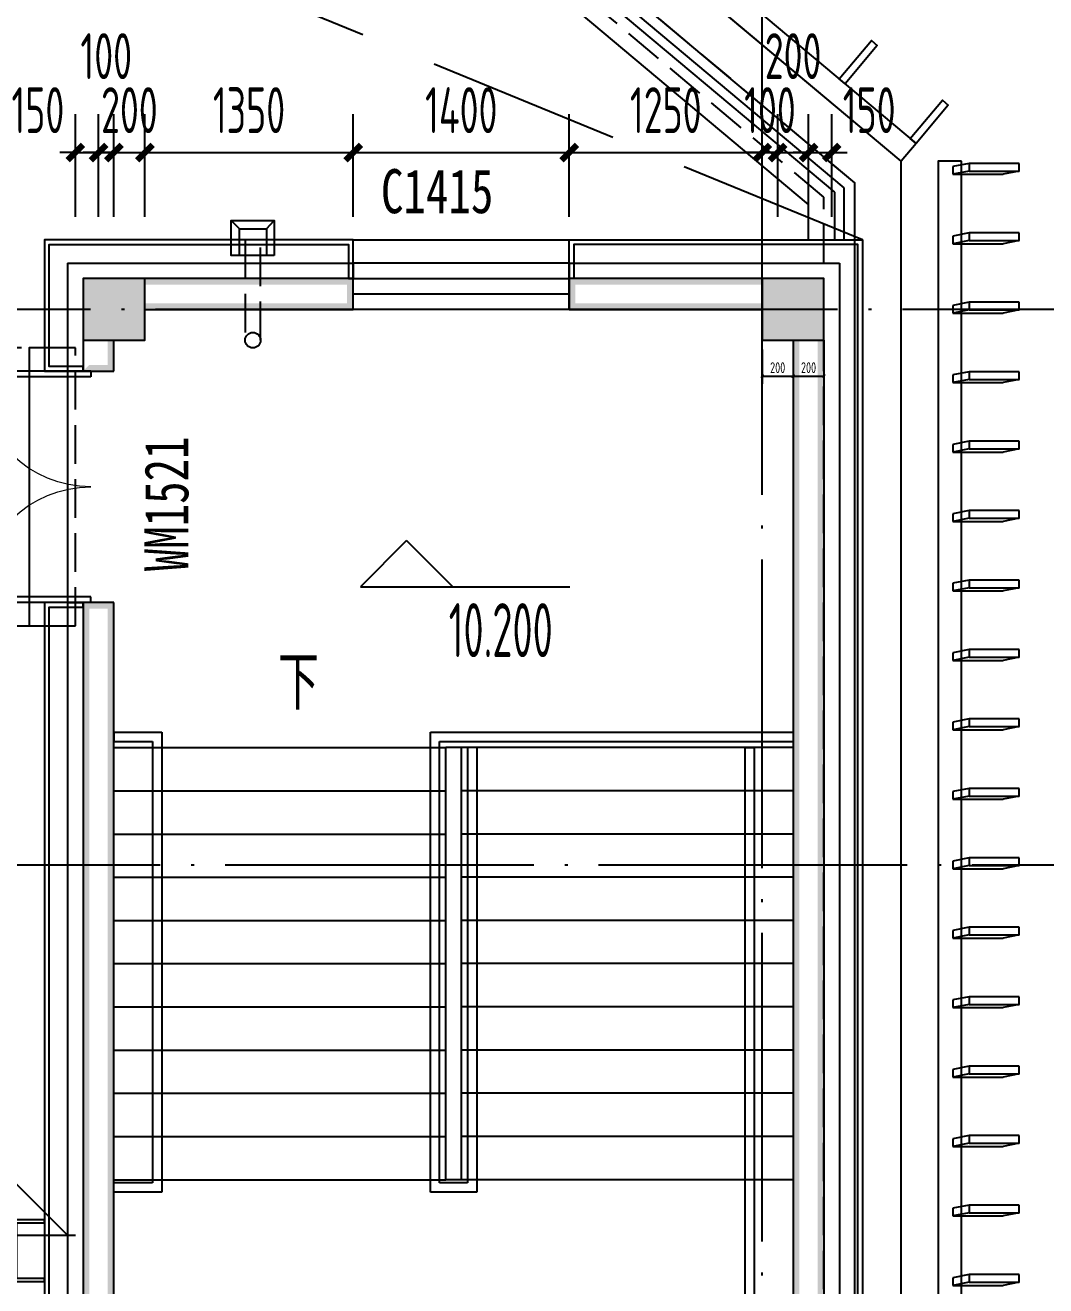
# Model space of a CAD drawing. Extents: x -228436 to 200315, y -41539 to 163917.
# Drawn here: x 52725 to 59337, y 136473 to 144641 of the extents above; entities that cross this region are included whole.
import ezdxf

# ---------------------------------------------------------------- set-up
doc = ezdxf.new("R2010")
doc.units = 0
doc.header["$LTSCALE"] = 1000
doc.header["$MEASUREMENT"] = 0
doc.linetypes.add('X-104 13#平面$0$DASH', pattern=[0.35, 0.25, -0.1])
doc.linetypes.add('X-104 13#平面$0$DOTE', pattern=[2.42, 2, -0.2, 0.02, -0.2])
for name, color, linetype in [('01-标注_尺寸', 124, 'Continuous'), ('13#楼幕墙$0$A-C_玻璃幕墙', 140, 'Continuous'), ('13#楼幕墙$0$D-铝板', 181, 'Continuous'), ('6007--X-2#3#$0$STAIR', 5, 'Continuous'), ('PUB_HATCH', 8, 'Continuous'), ('PUB_WALL', 9, 'Continuous'), ('X-104 13#平面$0$01-标注_尺寸', 124, 'Continuous'), ('X-104 13#平面$0$01-标注_标高', 200, 'Continuous'), ('X-104 13#平面$0$02-TEXT_标注', 130, 'Continuous'), ('X-104 13#平面$0$02-TEXT_门窗', 151, 'Continuous'), ('X-104 13#平面$0$A-C_窗', 140, 'Continuous'), ('X-104 13#平面$0$A-C_门', 150, 'Continuous'), ('X-104 13#平面$0$A-E_栏杆', 232, 'Continuous'), ('X-104 13#平面$0$A-E_电梯', 171, 'Continuous'), ('X-104 13#平面$0$A-O_分水线', 127, 'Continuous'), ('X-104 13#平面$0$A-O_屋面', 201, 'Continuous'), ('X-104 13#平面$0$A-SUR_保温', 222, 'Continuous'), ('X-104 13#平面$0$A-TECH_结构', 21, 'Continuous'), ('X-104 13#平面$0$A_AXIS-轴线', 36, 'X-104 13#平面$0$DOTE'), ('X-104 13#平面$0$A_STR-砌块墙', 121, 'Continuous'), ('X-104 13#平面$0$A_STR-砼柱', 51, 'Continuous'), ('X-104 13#平面$0$DIM_SYMB', 3, 'Continuous'), ('X-104 13#平面$0$EH_石材', 116, 'Continuous'), ('X-104 13#平面$0$PUB_TEXT', 7, 'Continuous'), ('X-104 13#平面$0$X-104 13#平面$0$A-TECH_结构', 21, 'Continuous'), ('X-104 13#平面$0$图例', 7, 'Continuous')]:
    doc.layers.add(name, color=color, linetype=linetype)
doc.styles.add('_TCH_DIM_T3', font='ros1.shx', dxfattribs={"width": 0.705882, "bigfont": 'jd.shx'})
doc.styles.add('X-104 13#平面$0$_TCH_DIM', font='ros1.shx', dxfattribs={"width": 0.8, "bigfont": 'jd.shx'})
doc.styles.add('X-104 13#平面$0$_TCH_DIM_T3', font='ros1.shx', dxfattribs={"width": 0.8, "bigfont": 'jd.shx'})
doc.styles.add('X-104 13#平面$0$_TCH_WINDOW', font='STXIHEI_0.TTF', dxfattribs={"width": 0.75, "height": 3.5})
doc.dimstyles.new('_TCH_ARCH&&100', dxfattribs={"dimtxt": 297.5, "dimasz": 100, "dimexe": 250, "dimexo": 300, "dimgap": 126.25, "dimtad": 1, "dimdec": 0, "dimzin": 0, "dimdsep": 46, "dimtxsty": '_TCH_DIM_T3', "dimblk": 'ARCHTICK', "dimcen": 0.09, "dimclrt": 7, "dimazin": 2, "dimtfac": 1, "dimtdec": 0, "dimtix": 1, "dimtmove": 2, "dimatfit": 3, "dimfxl": 0, "dimtolj": 1, "dimtzin": 0, "dimarcsym": 0})
doc.dimstyles.new('X-104 13#平面$0$_TCH_ARCH&&20', dxfattribs={"dimtxt": 70, "dimasz": 20, "dimexe": 50, "dimexo": 60, "dimgap": 20, "dimtad": 1, "dimdec": 0, "dimzin": 0, "dimdsep": 46, "dimtxsty": 'X-104 13#平面$0$_TCH_DIM_T3', "dimblk": 'X-104 13#平面$0$_ArchTick', "dimcen": 0.09, "dimclrt": 7, "dimazin": 2, "dimtfac": 1, "dimtdec": 0, "dimtix": 1, "dimtmove": 2, "dimatfit": 3, "dimfxl": 0, "dimtolj": 1, "dimtzin": 0, "dimarcsym": 0})

# ---------------------------------------------------------------- blocks, each defined once
blk = doc.blocks.new('X-104 13#平面$0$zzzzx')
at = {"layer": 'X-104 13#平面$0$A_AXIS-轴线', "linetype": 'X-104 13#平面$0$DOTE'}
for p, q in [((57500, -7401), (57500, 28620.3)), ((60408.4, 18000), (-2925, 18000))]:
    blk.add_line(p, q, dxfattribs=at)
blk = doc.blocks.new('13#楼幕墙$0$llllei')
for p, q in [((325, 50), (0, 50)), ((0, 50), (0, 0)), ((0, 0), (325, 0)), ((325, 0), (325, 50))]:
    blk.add_line(p, q)
for points in [[(0, 50), (-105, 29)], [(-105, 29), (-105, -21)], [(0, 0), (-105, -21)], [(325, 0), (220, -21)], [(-105, -21), (220, -21)]]:
    blk.add_lwpolyline(points)
blk = doc.blocks.new('13#楼幕墙$0$eeeessew')
blk.add_lwpolyline([(50, 0), (0, 0), (0, 325), (50, 325)], close=True)
blk = doc.blocks.new('13#楼幕墙')
at = {"layer": '13#楼幕墙$0$A-C_玻璃幕墙'}
for p, q in [((58400, 143759.9), (53305.1, 148035)), ((58400, 123700), (58400, 143759.9))]:
    blk.add_line(p, q, dxfattribs=at)
at = {"layer": '13#楼幕墙$0$D-铝板'}
blk.add_lwpolyline([(53321.1, 148217.4), (58496.4, 143874.8), (58400, 143759.9), (53305.1, 148035)], dxfattribs=at)
blk.add_lwpolyline([(58790, 143759.9), (58640, 143759.9), (58640, 123600), (58790, 123450), (58790, 143759.9)], close=True, dxfattribs=at)
at = {"layer": '13#楼幕墙$0$D-铝板', "rotation": 320.000000000001}
for p in [(57998.1, 144292.9), (58458.1, 143906.9)]:
    blk.add_blockref('13#楼幕墙$0$eeeessew', p, dxfattribs=at)
at = {"layer": '13#楼幕墙$0$D-铝板'}
for p in [(58840, 143696), (58840, 143246), (58840, 142796), (58840, 142346), (58840, 141896), (58840, 141446), (58840, 140996), (58840, 140546), (58840, 140096), (58840, 139646), (58840, 139196), (58840, 138746), (58840, 138296), (58840, 137846), (58840, 137396), (58840, 136946), (58840, 136496)]:
    blk.add_blockref('13#楼幕墙$0$llllei', p, dxfattribs=at)
blk = doc.blocks.new('X-104 13#平面$0$ys')
blk.add_line((39870, 7500), (47550, 7500))
blk.add_lwpolyline([(47500, 7500), (44970, 10030)])
blk = doc.blocks.new('X-104 13#平面$0$A$C6C68079C')
at = {"layer": 'X-104 13#平面$0$图例'}
for p, q in [((91.3, 87.2), (145.1, 140.7)), ((91.3, -87.2), (145.1, -137.1))]:
    blk.add_line(p, q, dxfattribs=at)
for points in [[(-80, -137.1), (-80, 140.7), (145.1, 140.7), (145.1, -137.1)], [(-80, -87.2), (-80, 87.2), (91.3, 87.2), (91.3, -87.2)]]:
    blk.add_lwpolyline(points, close=True, dxfattribs=at)
blk = doc.blocks.new('X-104 13#平面$0$A$C45D52E12')
at = {"layer": 'X-104 13#平面$0$X-104 13#平面$0$A-TECH_结构'}
blk.add_lwpolyline([(58300, -18800), (58300, 820.1), (53472.9, 4870.3), (38300, -3873.4), (38300, -8100), (12609.7, -8100), (4602.3, -2800), (-400, -2800), (-400, -20400), (22000, -20400), (22000, -18800)], close=True, dxfattribs=at)
blk = doc.blocks.new('_FZH')
blk.add_lwpolyline([(-0.5, -0.5), (0.5, -0.5), (0.5, 0.5), (-0.5, 0.5)], close=True)
at = {"layer": 'PUB_HATCH'}
blk.add_solid([(-0.5, -0.5), (0.5, -0.5), (-0.5, 0.5), (0.5, 0.5)], dxfattribs=at)
blk = doc.blocks.new('X-104 13#平面$0$$DorLib2D$00000002')
for p, q in [((-0.5, 0), (-0.5, 0.4875)), ((-0.475, 0.4875), (-0.5, 0.4875)), ((-0.475, 0), (-0.475, 0.4875)), ((0.475, 0), (0.475, 0.4875)), ((0.475, 0.4875), (0.5, 0.4875)), ((0.5, 0), (0.5, 0.4875)), ((-0.5, 0), (-0.475, 0)), ((0.5, 0), (0.475, 0))]:
    blk.add_line(p, q)
at = {"lineweight": 13}
for centre, start, end in [((-0.4875, 0), 0, 88.5307), ((0.4875, 0), 91.4693, 180)]:
    blk.add_arc(centre, 0.4875, start, end, dxfattribs=at)
blk = doc.blocks.new('X-104 13#平面$0$$TCHSYS$WIN2D')
for p, q in [((-0.5, 0.5), (0.5, 0.5)), ((-0.5, 0.5), (-0.5, -0.5)), ((0.5, 0.5), (0.5, -0.5)), ((0.5, 0.1667), (-0.5, 0.1667)), ((0.5, -0.1667), (-0.5, -0.1667)), ((-0.5, -0.5), (0.5, -0.5))]:
    blk.add_line(p, q)
blk = doc.blocks.new('X-104 13#平面$0$_ArchTick')
at = {"color": 0, "linetype": 'ByBlock', "const_width": 0.4}
blk.add_lwpolyline([(-0.5, -0.5), (0.5, 0.5)], dxfattribs=at)
blk = doc.blocks.new('*D718')
at = {"layer": 'Defpoints', "color": 0, "transparency": 16777216}
for p in [(57500, 142600), (57700, 142600), (57700, 142367.2)]:
    blk.add_point(p, dxfattribs=at)
at = {"layer": 'X-104 13#平面$0$01-标注_尺寸', "color": 0, "lineweight": -2, "transparency": 16777216}
for p, q in [((57500, 142540), (57500, 142317.2)), ((57700, 142540), (57700, 142317.2)), ((57500, 142367.2), (57700, 142367.2))]:
    blk.add_line(p, q, dxfattribs=at)
at = {"layer": 'X-104 13#平面$0$01-标注_尺寸', "color": 0, "lineweight": -2, "transparency": 16777216, "xscale": 20, "yscale": 20, "zscale": 20, "rotation": 180}
blk.add_blockref('X-104 13#平面$0$_ArchTick', (57500, 142367.2), dxfattribs=at)
at = {"layer": 'X-104 13#平面$0$01-标注_尺寸', "color": 0, "lineweight": -2, "transparency": 16777216, "xscale": 20, "yscale": 20, "zscale": 20}
blk.add_blockref('X-104 13#平面$0$_ArchTick', (57700, 142367.2), dxfattribs=at)
at = {"layer": 'X-104 13#平面$0$01-标注_尺寸', "color": 7, "transparency": 16777216, "insert": (57600, 142422.2), "char_height": 70, "attachment_point": 5, "style": 'X-104 13#平面$0$_TCH_DIM_T3'}
blk.add_mtext('\\A1;200', dxfattribs=at)
blk = doc.blocks.new('*D719')
at = {"layer": 'Defpoints', "color": 0, "transparency": 16777216}
for p in [(57700, 142600), (57900, 142600), (57900, 142367.2)]:
    blk.add_point(p, dxfattribs=at)
at = {"layer": 'X-104 13#平面$0$01-标注_尺寸', "color": 0, "lineweight": -2, "transparency": 16777216}
for p, q in [((57700, 142540), (57700, 142317.2)), ((57900, 142540), (57900, 142317.2)), ((57700, 142367.2), (57900, 142367.2))]:
    blk.add_line(p, q, dxfattribs=at)
at = {"layer": 'X-104 13#平面$0$01-标注_尺寸', "color": 0, "lineweight": -2, "transparency": 16777216, "xscale": 20, "yscale": 20, "zscale": 20, "rotation": 180}
blk.add_blockref('X-104 13#平面$0$_ArchTick', (57700, 142367.2), dxfattribs=at)
at = {"layer": 'X-104 13#平面$0$01-标注_尺寸', "color": 0, "lineweight": -2, "transparency": 16777216, "xscale": 20, "yscale": 20, "zscale": 20}
blk.add_blockref('X-104 13#平面$0$_ArchTick', (57900, 142367.2), dxfattribs=at)
at = {"layer": 'X-104 13#平面$0$01-标注_尺寸', "color": 7, "transparency": 16777216, "insert": (57800, 142422.2), "char_height": 70, "attachment_point": 5, "style": 'X-104 13#平面$0$_TCH_DIM_T3'}
blk.add_mtext('\\A1;200', dxfattribs=at)
blk = doc.blocks.new('_ArchTick')
at = {"color": 0, "linetype": 'ByBlock', "const_width": 0.4}
blk.add_lwpolyline([(-0.5, -0.5), (0.5, 0.5)], dxfattribs=at)
blk = doc.blocks.new('*D373')
at = {"layer": '01-标注_尺寸', "color": 0, "lineweight": -2, "transparency": 16777216}
for p, q in [((53050, 143400), (53050, 144065.9)), ((53200, 143400), (53200, 144065.9)), ((53050, 143815.9), (52950, 143815.9)), ((53050, 143815.9), (53200, 143815.9)), ((53200, 143815.9), (53300, 143815.9))]:
    blk.add_line(p, q, dxfattribs=at)
at = {"layer": 'Defpoints', "color": 0, "transparency": 16777216}
for p in [(53200, 143815.9), (53050, 143100), (53200, 143100)]:
    blk.add_point(p, dxfattribs=at)
at = {"layer": '01-标注_尺寸', "color": 0, "lineweight": -2, "transparency": 16777216, "xscale": 100, "yscale": 100, "zscale": 100}
blk.add_blockref('_ArchTick', (53050, 143815.9), dxfattribs=at)
at = {"layer": '01-标注_尺寸', "color": 0, "lineweight": -2, "transparency": 16777216, "xscale": 100, "yscale": 100, "zscale": 100, "rotation": 180}
blk.add_blockref('_ArchTick', (53200, 143815.9), dxfattribs=at)
at = {"layer": '01-标注_尺寸', "color": 7, "transparency": 16777216, "insert": (52807.2, 144090.9), "char_height": 297.5, "attachment_point": 5, "style": '_TCH_DIM_T3'}
blk.add_mtext('\\A1;150', dxfattribs=at)
blk = doc.blocks.new('*D374')
at = {"layer": '01-标注_尺寸', "color": 0, "lineweight": -2, "transparency": 16777216}
for p, q in [((53200, 143400), (53200, 144065.9)), ((53300, 143400), (53300, 144065.9)), ((53200, 143815.9), (53100, 143815.9)), ((53200, 143815.9), (53300, 143815.9)), ((53300, 143815.9), (53400, 143815.9))]:
    blk.add_line(p, q, dxfattribs=at)
at = {"layer": 'Defpoints', "color": 0, "transparency": 16777216}
for p in [(53300, 143815.9), (53200, 143100), (53300, 143100)]:
    blk.add_point(p, dxfattribs=at)
at = {"layer": '01-标注_尺寸', "color": 0, "lineweight": -2, "transparency": 16777216, "xscale": 100, "yscale": 100, "zscale": 100}
blk.add_blockref('_ArchTick', (53200, 143815.9), dxfattribs=at)
at = {"layer": '01-标注_尺寸', "color": 0, "lineweight": -2, "transparency": 16777216, "xscale": 100, "yscale": 100, "zscale": 100, "rotation": 180}
blk.add_blockref('_ArchTick', (53300, 143815.9), dxfattribs=at)
at = {"layer": '01-标注_尺寸', "color": 7, "transparency": 16777216, "insert": (53250, 144440.9), "char_height": 297.5, "attachment_point": 5, "style": '_TCH_DIM_T3'}
blk.add_mtext('\\A1;100', dxfattribs=at)
blk = doc.blocks.new('*D375')
at = {"layer": '01-标注_尺寸', "color": 0, "lineweight": -2, "transparency": 16777216}
for p, q in [((53300, 143400), (53300, 144065.9)), ((53500, 143400), (53500, 144065.9)), ((53300, 143815.9), (53200, 143815.9)), ((53300, 143815.9), (53500, 143815.9)), ((53500, 143815.9), (53600, 143815.9))]:
    blk.add_line(p, q, dxfattribs=at)
at = {"layer": 'Defpoints', "color": 0, "transparency": 16777216}
for p in [(53500, 143815.9), (53300, 143100), (53500, 143100)]:
    blk.add_point(p, dxfattribs=at)
at = {"layer": '01-标注_尺寸', "color": 0, "lineweight": -2, "transparency": 16777216, "xscale": 100, "yscale": 100, "zscale": 100}
blk.add_blockref('_ArchTick', (53300, 143815.9), dxfattribs=at)
at = {"layer": '01-标注_尺寸', "color": 0, "lineweight": -2, "transparency": 16777216, "xscale": 100, "yscale": 100, "zscale": 100, "rotation": 180}
blk.add_blockref('_ArchTick', (53500, 143815.9), dxfattribs=at)
at = {"layer": '01-标注_尺寸', "color": 7, "transparency": 16777216, "insert": (53400, 144090.9), "char_height": 297.5, "attachment_point": 5, "style": '_TCH_DIM_T3'}
blk.add_mtext('\\A1;200', dxfattribs=at)
blk = doc.blocks.new('*D376')
at = {"layer": '01-标注_尺寸', "color": 0, "lineweight": -2, "transparency": 16777216}
for p, q in [((53500, 143400), (53500, 144065.9)), ((54850, 143400), (54850, 144065.9)), ((53500, 143815.9), (54850, 143815.9))]:
    blk.add_line(p, q, dxfattribs=at)
at = {"layer": 'Defpoints', "color": 0, "transparency": 16777216}
for p in [(54850, 143815.9), (53500, 143100), (54850, 143100)]:
    blk.add_point(p, dxfattribs=at)
at = {"layer": '01-标注_尺寸', "color": 0, "lineweight": -2, "transparency": 16777216, "xscale": 100, "yscale": 100, "zscale": 100, "rotation": 180}
blk.add_blockref('_ArchTick', (53500, 143815.9), dxfattribs=at)
at = {"layer": '01-标注_尺寸', "color": 0, "lineweight": -2, "transparency": 16777216, "xscale": 100, "yscale": 100, "zscale": 100}
blk.add_blockref('_ArchTick', (54850, 143815.9), dxfattribs=at)
at = {"layer": '01-标注_尺寸', "color": 7, "transparency": 16777216, "insert": (54175, 144090.9), "char_height": 297.5, "attachment_point": 5, "style": '_TCH_DIM_T3'}
blk.add_mtext('\\A1;1350', dxfattribs=at)
blk = doc.blocks.new('*D377')
at = {"layer": '01-标注_尺寸', "color": 0, "lineweight": -2, "transparency": 16777216}
for p, q in [((54850, 143400), (54850, 144065.9)), ((56250, 143400), (56250, 144065.9)), ((54850, 143815.9), (56250, 143815.9))]:
    blk.add_line(p, q, dxfattribs=at)
at = {"layer": 'Defpoints', "color": 0, "transparency": 16777216}
for p in [(56250, 143815.9), (54850, 143100), (56250, 143100)]:
    blk.add_point(p, dxfattribs=at)
at = {"layer": '01-标注_尺寸', "color": 0, "lineweight": -2, "transparency": 16777216, "xscale": 100, "yscale": 100, "zscale": 100, "rotation": 180}
blk.add_blockref('_ArchTick', (54850, 143815.9), dxfattribs=at)
at = {"layer": '01-标注_尺寸', "color": 0, "lineweight": -2, "transparency": 16777216, "xscale": 100, "yscale": 100, "zscale": 100}
blk.add_blockref('_ArchTick', (56250, 143815.9), dxfattribs=at)
at = {"layer": '01-标注_尺寸', "color": 7, "transparency": 16777216, "insert": (55550, 144090.9), "char_height": 297.5, "attachment_point": 5, "style": '_TCH_DIM_T3'}
blk.add_mtext('\\A1;1400', dxfattribs=at)
blk = doc.blocks.new('*D378')
at = {"layer": '01-标注_尺寸', "color": 0, "lineweight": -2, "transparency": 16777216}
for p, q in [((56250, 143400), (56250, 144065.9)), ((57500, 143400), (57500, 144065.9)), ((56250, 143815.9), (57500, 143815.9))]:
    blk.add_line(p, q, dxfattribs=at)
at = {"layer": 'Defpoints', "color": 0, "transparency": 16777216}
for p in [(57500, 143815.9), (56250, 143100), (57500, 143100)]:
    blk.add_point(p, dxfattribs=at)
at = {"layer": '01-标注_尺寸', "color": 0, "lineweight": -2, "transparency": 16777216, "xscale": 100, "yscale": 100, "zscale": 100, "rotation": 180}
blk.add_blockref('_ArchTick', (56250, 143815.9), dxfattribs=at)
at = {"layer": '01-标注_尺寸', "color": 0, "lineweight": -2, "transparency": 16777216, "xscale": 100, "yscale": 100, "zscale": 100}
blk.add_blockref('_ArchTick', (57500, 143815.9), dxfattribs=at)
at = {"layer": '01-标注_尺寸', "color": 7, "transparency": 16777216, "insert": (56875, 144090.9), "char_height": 297.5, "attachment_point": 5, "style": '_TCH_DIM_T3'}
blk.add_mtext('\\A1;1250', dxfattribs=at)
blk = doc.blocks.new('*D379')
at = {"layer": '01-标注_尺寸', "color": 0, "lineweight": -2, "transparency": 16777216}
for p, q in [((57500, 143400), (57500, 144065.9)), ((57600, 143400), (57600, 144065.9)), ((57500, 143815.9), (57400, 143815.9)), ((57500, 143815.9), (57600, 143815.9)), ((57600, 143815.9), (57700, 143815.9))]:
    blk.add_line(p, q, dxfattribs=at)
at = {"layer": 'Defpoints', "color": 0, "transparency": 16777216}
for p in [(57600, 143815.9), (57500, 143100), (57600, 143100)]:
    blk.add_point(p, dxfattribs=at)
at = {"layer": '01-标注_尺寸', "color": 0, "lineweight": -2, "transparency": 16777216, "xscale": 100, "yscale": 100, "zscale": 100}
blk.add_blockref('_ArchTick', (57500, 143815.9), dxfattribs=at)
at = {"layer": '01-标注_尺寸', "color": 0, "lineweight": -2, "transparency": 16777216, "xscale": 100, "yscale": 100, "zscale": 100, "rotation": 180}
blk.add_blockref('_ArchTick', (57600, 143815.9), dxfattribs=at)
at = {"layer": '01-标注_尺寸', "color": 7, "transparency": 16777216, "insert": (57550, 144090.9), "char_height": 297.5, "attachment_point": 5, "style": '_TCH_DIM_T3'}
blk.add_mtext('\\A1;100', dxfattribs=at)
blk = doc.blocks.new('*D380')
at = {"layer": '01-标注_尺寸', "color": 0, "lineweight": -2, "transparency": 16777216}
for p, q in [((57600, 143400), (57600, 144065.9)), ((57800, 143400), (57800, 144065.9)), ((57600, 143815.9), (57500, 143815.9)), ((57600, 143815.9), (57800, 143815.9)), ((57800, 143815.9), (57900, 143815.9))]:
    blk.add_line(p, q, dxfattribs=at)
at = {"layer": 'Defpoints', "color": 0, "transparency": 16777216}
for p in [(57800, 143815.9), (57600, 143100), (57800, 143100)]:
    blk.add_point(p, dxfattribs=at)
at = {"layer": '01-标注_尺寸', "color": 0, "lineweight": -2, "transparency": 16777216, "xscale": 100, "yscale": 100, "zscale": 100}
blk.add_blockref('_ArchTick', (57600, 143815.9), dxfattribs=at)
at = {"layer": '01-标注_尺寸', "color": 0, "lineweight": -2, "transparency": 16777216, "xscale": 100, "yscale": 100, "zscale": 100, "rotation": 180}
blk.add_blockref('_ArchTick', (57800, 143815.9), dxfattribs=at)
at = {"layer": '01-标注_尺寸', "color": 7, "transparency": 16777216, "insert": (57700, 144440.9), "char_height": 297.5, "attachment_point": 5, "style": '_TCH_DIM_T3'}
blk.add_mtext('\\A1;200', dxfattribs=at)
blk = doc.blocks.new('*D381')
at = {"layer": '01-标注_尺寸', "color": 0, "lineweight": -2, "transparency": 16777216}
for p, q in [((57800, 143400), (57800, 144065.9)), ((57950, 143400), (57950, 144065.9)), ((57800, 143815.9), (57700, 143815.9)), ((57800, 143815.9), (57950, 143815.9)), ((57950, 143815.9), (58050, 143815.9))]:
    blk.add_line(p, q, dxfattribs=at)
at = {"layer": 'Defpoints', "color": 0, "transparency": 16777216}
for p in [(57950, 143815.9), (57800, 143100), (57950, 143100)]:
    blk.add_point(p, dxfattribs=at)
at = {"layer": '01-标注_尺寸', "color": 0, "lineweight": -2, "transparency": 16777216, "xscale": 100, "yscale": 100, "zscale": 100}
blk.add_blockref('_ArchTick', (57800, 143815.9), dxfattribs=at)
at = {"layer": '01-标注_尺寸', "color": 0, "lineweight": -2, "transparency": 16777216, "xscale": 100, "yscale": 100, "zscale": 100, "rotation": 180}
blk.add_blockref('_ArchTick', (57950, 143815.9), dxfattribs=at)
at = {"layer": '01-标注_尺寸', "color": 7, "transparency": 16777216, "insert": (58192.8, 144090.9), "char_height": 297.5, "attachment_point": 5, "style": '_TCH_DIM_T3'}
blk.add_mtext('\\A1;150', dxfattribs=at)
blk = doc.blocks.new('X-104 13#平面')
at = {"layer": 'PUB_WALL'}
for points in [[(53500, 143000), (53100, 143000), (53140, 142960), (53460, 142960)], [(53100, 143000), (53100, 142600), (53140, 142640), (53140, 142960)], [(53500, 142600), (53500, 143000), (53460, 142960), (53460, 142640)], [(53500, 143000), (53500, 142960), (54810, 142960), (54850, 143000)], [(54850, 142800), (54850, 143000), (54810, 142960), (54810, 142840)], [(57500, 142960), (57500, 143000), (56250, 143000), (56290, 142960)], [(56250, 143000), (56250, 142800), (56290, 142840), (56290, 142960)], [(57900, 143000), (57500, 143000), (57540, 142960), (57860, 142960)], [(57500, 143000), (57500, 142600), (57540, 142640), (57540, 142960)], [(57900, 142600), (57900, 143000), (57860, 142960), (57860, 142640)], [(53500, 142840), (53500, 142800), (54850, 142800), (54810, 142840)], [(57500, 142800), (57500, 142840), (56290, 142840), (56250, 142800)], [(53100, 142600), (53500, 142600), (53460, 142640), (53140, 142640)], [(57500, 142600), (57900, 142600), (57860, 142640), (57540, 142640)], [(53300, 142600), (53260, 142600), (53260, 142440), (53300, 142400)], [(57740, 142600), (57700, 142600), (57700, 135000), (57740, 134960)], [(57900, 142600), (57860, 142600), (57860, 134900), (57900, 134900)], [(53100, 142400), (53300, 142400), (53260, 142440), (53140, 142440)], [(53300, 140900), (53100, 140900), (53140, 140860), (53260, 140860)], [(53100, 133800), (53140, 133800), (53140, 140860), (53100, 140900)], [(53260, 133800), (53300, 133800), (53300, 140900), (53260, 140860)]]:
    blk.add_hatch(color=256, dxfattribs=at).paths.add_polyline_path(points)
at = {"layer": 'X-104 13#平面$0$01-标注_标高'}
for p, q in [((55196.3, 141301.4), (54896.3, 141001.4)), ((55196.3, 141301.4), (55496.3, 141001.4)), ((54896.3, 141001.4), (56252.9, 141001.4))]:
    blk.add_line(p, q, dxfattribs=at)
at = {"layer": 'X-104 13#平面$0$02-TEXT_标注', "linetype": 'X-104 13#平面$0$DASH', "ltscale": 5}
blk.add_lwpolyline([(58150, 143250), (34158.2, 153097.4)], dxfattribs=at)
at = {"layer": 'X-104 13#平面$0$A-C_门'}
blk.add_line((53000, 142400), (53000, 140900), dxfattribs=at)
at = {"layer": 'X-104 13#平面$0$A-E_栏杆'}
for p, q in [((58030, 143587.4), (53253.8, 147595)), ((57970, 143559.4), (53247.5, 147522.1)), ((57970, 143250), (57970, 143559.4)), ((58030, 143250), (58030, 143587.4)), ((57970, 143250), (58030, 143250)), ((53300, 140060), (53610, 140060)), ((53300, 140060), (53300, 140000)), ((53610, 140060), (53610, 137080)), ((55350, 137080), (55350, 140059.8)), ((55350, 140059.8), (57700, 140059.8)), ((57700, 140059.8), (57700, 139999.8)), ((53300, 140000), (53550, 140000)), ((53550, 140000), (53550, 137140)), ((55410, 137140), (55410, 139999.8)), ((55410, 139999.8), (57700, 139999.8)), ((55590, 139960), (55590, 137140)), ((55650, 139960), (55590, 139960)), ((55650, 139960), (55650, 137080)), ((57390, 135000), (57390, 139960)), ((57390, 139960), (57450, 139960)), ((57450, 135000), (57450, 139960)), ((53550, 137140), (53300, 137140)), ((53300, 137080), (53300, 137140)), ((53610, 137080), (53300, 137080)), ((55650, 137080), (55350, 137080)), ((55590, 137140), (55410, 137140))]:
    blk.add_line(p, q, dxfattribs=at)
at = {"layer": 'X-104 13#平面$0$A-E_电梯'}
for p, q in [((53300, 137160), (53300, 139960)), ((53300, 139960), (55450, 139960)), ((55550, 139960), (55450, 139960)), ((55450, 137160), (55450, 139960)), ((55550, 139960), (55550, 137160)), ((57700, 139960), (55550, 139960)), ((57700, 139960), (57700, 137160)), ((53300, 139680), (55450, 139680)), ((57700, 139680), (55550, 139680)), ((53300, 139400), (55450, 139400)), ((57700, 139400), (55550, 139400)), ((53300, 139120), (55450, 139120)), ((57700, 139120), (55550, 139120)), ((53300, 138840), (55450, 138840)), ((57700, 138840), (55550, 138840)), ((53300, 138560), (55450, 138560)), ((57700, 138560), (55550, 138560)), ((53300, 138280), (55450, 138280)), ((57700, 138280), (55550, 138280)), ((53300, 138000), (55450, 138000)), ((57700, 138000), (55550, 138000)), ((53300, 137720), (55450, 137720)), ((57700, 137720), (55550, 137720)), ((53300, 137440), (55450, 137440)), ((57700, 137440), (55550, 137440)), ((53300, 137160), (55450, 137160)), ((55550, 137160), (55450, 137160)), ((57700, 137160), (55550, 137160))]:
    blk.add_line(p, q, dxfattribs=at)
blk.add_lwpolyline([(53050, 142550), (52750, 142550), (52750, 140750), (53050, 140750)], dxfattribs=at)
at = {"layer": 'X-104 13#平面$0$A-O_分水线', "linetype": 'X-104 13#平面$0$DASH'}
blk.add_lwpolyline([(54250, 142600), (54250, 143250), (54150, 143250), (54150, 142600)], dxfattribs=at)
at = {"layer": 'X-104 13#平面$0$A-O_分水线'}
blk.add_circle((54200, 142600), 50, dxfattribs=at)
at = {"layer": 'X-104 13#平面$0$A-O_屋面'}
blk.add_lwpolyline([(58400, 123700), (58400, 143760), (53305, 148035), (37800, 139100), (37800, 135000), (12500, 135000), (4492.6, 140300), (-900, 140300), (-900, 122100), (22100, 122100), (22100, 123700)], close=True, dxfattribs=at)
blk.add_lwpolyline([(57800, 143250), (57800, 143480.2), (53240.9, 147305.6), (38400, 138753.3), (38400, 134400), (12319.4, 134400), (4312, 139700), (-300, 139700), (-300, 122700), (21500, 122700), (21500, 124300), (57800, 124300), (57800, 126850)], dxfattribs=at)
at = {"layer": 'X-104 13#平面$0$A-SUR_保温'}
for p, q in [((53000, 143100), (54850, 143100)), ((53000, 143100), (53000, 142400)), ((54850, 143100), (54850, 143000)), ((56250, 143100), (56250, 143000)), ((56250, 143100), (58000, 143100)), ((58000, 143100), (58000, 134900)), ((53000, 142400), (53100, 142400)), ((53000, 140900), (53100, 140900)), ((53000, 140900), (53000, 133900))]:
    blk.add_line(p, q, dxfattribs=at)
at = {"layer": 'X-104 13#平面$0$A-SUR_保温', "linetype": 'X-104 13#平面$0$DASH'}
blk.add_lwpolyline([(53050, 142550), (51950, 142550), (51950, 140750), (53050, 140750)], close=True, dxfattribs=at)
at = {"layer": 'X-104 13#平面$0$A-TECH_结构', "linetype": 'X-104 13#平面$0$DASH'}
blk.add_lwpolyline([(58100, 124000), (58100, 143620), (53261.3, 147680.2), (38100, 138926.8), (38100, 134700), (12409.7, 134700), (4402.3, 140000), (-600, 140000), (-600, 122400), (21800, 122400), (21800, 124000)], close=True, dxfattribs=at)
blk.add_lwpolyline([(57900, 143526.7), (53240, 147436.9), (38300, 138811.3), (38300, 134500), (12349.5, 134500), (4342.1, 139800), (-400, 139800), (-400, 122600), (21600, 122600), (21600, 124200), (57900, 124200), (57900, 143526.7)], dxfattribs=at)
at = {"layer": 'X-104 13#平面$0$A_AXIS-轴线', "linetype": 'X-104 13#平面$0$DOTE'}
blk.add_line((39500, 139200), (60408.4, 139200), dxfattribs=at)
at = {"layer": 'X-104 13#平面$0$A_STR-砌块墙'}
for p, q in [((54850, 143000), (53500, 143000)), ((54850, 142800), (54850, 143000)), ((57500, 143000), (56250, 143000)), ((56250, 143000), (56250, 142800)), ((53500, 142800), (54850, 142800)), ((56250, 142800), (57500, 142800)), ((53100, 142600), (53100, 142400)), ((53300, 142400), (53300, 142600)), ((57700, 142600), (57700, 135000)), ((57900, 142600), (57900, 134900)), ((53100, 142400), (53300, 142400)), ((53300, 140900), (53100, 140900)), ((53100, 140900), (53100, 133800)), ((53300, 133800), (53300, 140900))]:
    blk.add_line(p, q, dxfattribs=at)
at = {"layer": 'X-104 13#平面$0$DIM_SYMB'}
blk.add_lwpolyline([(54475, 140100, 0, 0, 0), (54475, 136560, 0, 0, 0), (56525, 136560, 0, 0, 0), (56525, 139520, 80, 0, 0), (56525, 139820, 0, 0, 0)], format="xyseb", dxfattribs=at)
at = {"layer": 'X-104 13#平面$0$EH_石材'}
blk.add_line((54850, 143250), (56250, 143250), dxfattribs=at)
blk.add_lwpolyline([(56250, 143000), (56250, 143250), (58150, 143250), (58150, 126850), (51900.4, 126850), (51900.4, 128100), (52150.4, 128100), (52150.4, 128070), (51930.4, 128070), (51930.4, 126880), (58120, 126880), (58120, 143220), (56280, 143220), (56280, 143000), (56250, 143000)], dxfattribs=at)
for points in [[(53100, 142400), (53100, 142430), (52880, 142430), (52880, 143220), (54820, 143220), (54820, 143000), (54850, 143000), (54850, 143250), (52850, 143250), (52850, 142400)], [(52150.4, 131200), (52150.4, 131230), (51930.4, 131230), (51930.4, 134020), (52880, 134020), (52880, 140870), (53100, 140870), (53100, 140900), (52850, 140900), (52850, 134050), (51900.4, 134050), (51900.4, 131200)]]:
    blk.add_lwpolyline(points, close=True, dxfattribs=at)
for name, p in [('X-104 13#平面$0$zzzzx', (0, 124800)), ('X-104 13#平面$0$A$C45D52E12', (-200, 142800))]:
    blk.add_blockref(name, p)
at = {"color": 5, "rotation": 89.99999999999999}
blk.add_blockref('X-104 13#平面$0$A$C6C68079C', (54200, 143230), dxfattribs=at)
at = {"layer": 'X-104 13#平面$0$A-C_窗'}
ref = blk.add_blockref('X-104 13#平面$0$$TCHSYS$WIN2D', (55550, 142950), dxfattribs=dict(at, xscale=-1400, yscale=-300, zscale=300))
ref.add_attrib('A', 'C1415', (55030, 143423.2), dxfattribs={"layer": 'X-104 13#平面$0$02-TEXT_门窗', "height": 285.43, "style": 'X-104 13#平面$0$_TCH_WINDOW', "width": 0.75})
at = {"layer": 'X-104 13#平面$0$A-C_门'}
ref = blk.add_blockref('X-104 13#平面$0$$DorLib2D$00000002', (53150, 141650), dxfattribs=dict(at, xscale=1500, yscale=-1500, zscale=300, rotation=270))
ref.add_attrib('A', 'WM1521', (53782.1, 141102.6), dxfattribs={"layer": 'X-104 13#平面$0$02-TEXT_门窗', "height": 285.43, "rotation": 90, "style": 'X-104 13#平面$0$_TCH_WINDOW', "width": 0.75})
at = {"layer": 'X-104 13#平面$0$A-O_分水线'}
blk.add_blockref('X-104 13#平面$0$ys', (5500, 129300), dxfattribs=at)
at = {"layer": 'X-104 13#平面$0$A-TECH_结构'}
blk.add_blockref('13#楼幕墙', (0, 0), dxfattribs=at)
at = {"layer": 'X-104 13#平面$0$A_STR-砼柱', "xscale": 400, "yscale": 400, "zscale": 400}
for p in [(53300, 142800), (57700, 142800)]:
    blk.add_blockref('_FZH', p, dxfattribs=at)
at = {"layer": 'X-104 13#平面$0$02-TEXT_标注', "style": 'X-104 13#平面$0$_TCH_DIM', "width": 0.64}
blk.add_text('10.200', height=350, dxfattribs=at).set_placement((55468.8, 140546.4))
at = {"layer": 'X-104 13#平面$0$PUB_TEXT', "style": 'X-104 13#平面$0$_TCH_DIM', "width": 0.8}
blk.add_text('下', height=347.3, dxfattribs=at).set_placement((54363.2, 140205))
at = {"layer": 'X-104 13#平面$0$01-标注_尺寸'}
for p1, p2, picture, middle in [((57500, 142600), (57700, 142600), '*D718', (57600, 142422.2)), ((57700, 142600), (57900, 142600), '*D719', (57800, 142422.2))]:
    dim = blk.add_aligned_dim(p1=p1, p2=p2, distance=-232.8, dimstyle='X-104 13#平面$0$_TCH_ARCH&&20', dxfattribs=at)
    dim.commit()
    dim.dimension.update_dxf_attribs({"geometry": picture, "text_midpoint": middle})

msp = doc.modelspace()

# ---------------------------------------------------------------- linework, layer by layer
at = {"layer": '6007--X-2#3#$0$STAIR'}
msp.add_lwpolyline([(52850, 136900), (52650, 136900), (52650, 136500), (52850, 136500), (52850, 136520), (52670, 136520), (52670, 136880), (52850, 136880)], close=True, dxfattribs=at)

# ---------------------------------------------------------------- block references
msp.add_blockref('X-104 13#平面', (0, 0))

# ---------------------------------------------------------------- dimensions: what is measured, and where the dimension line sits
at = {"layer": '01-标注_尺寸'}
for base, p1, p2, picture, middle in [((53300, 143815.9), (53200, 143100), (53300, 143100), '*D374', (53250, 144440.9)), ((57800, 143815.9), (57600, 143100), (57800, 143100), '*D380', (57700, 144440.9)), ((53200, 143815.9), (53050, 143100), (53200, 143100), '*D373', (52807.2, 144090.9)), ((57950, 143815.9), (57800, 143100), (57950, 143100), '*D381', (58192.8, 144090.9))]:
    dim = msp.add_linear_dim(base=base, p1=p1, p2=p2, angle=0, dimstyle='_TCH_ARCH&&100', dxfattribs=at)
    dim.commit()
    dim.dimension.update_dxf_attribs({"geometry": picture, "text_midpoint": middle, "dimtype": 161})
for p1, p2, picture, middle in [((53300, 143100), (53500, 143100), '*D375', (53400, 144090.9)), ((53500, 143100), (54850, 143100), '*D376', (54175, 144090.9)), ((54850, 143100), (56250, 143100), '*D377', (55550, 144090.9)), ((56250, 143100), (57500, 143100), '*D378', (56875, 144090.9)), ((57500, 143100), (57600, 143100), '*D379', (57550, 144090.9))]:
    dim = msp.add_aligned_dim(p1=p1, p2=p2, distance=715.9, dimstyle='_TCH_ARCH&&100', dxfattribs=at)
    dim.commit()
    dim.dimension.update_dxf_attribs({"geometry": picture, "text_midpoint": middle})

doc.saveas('drawing.dxf')
